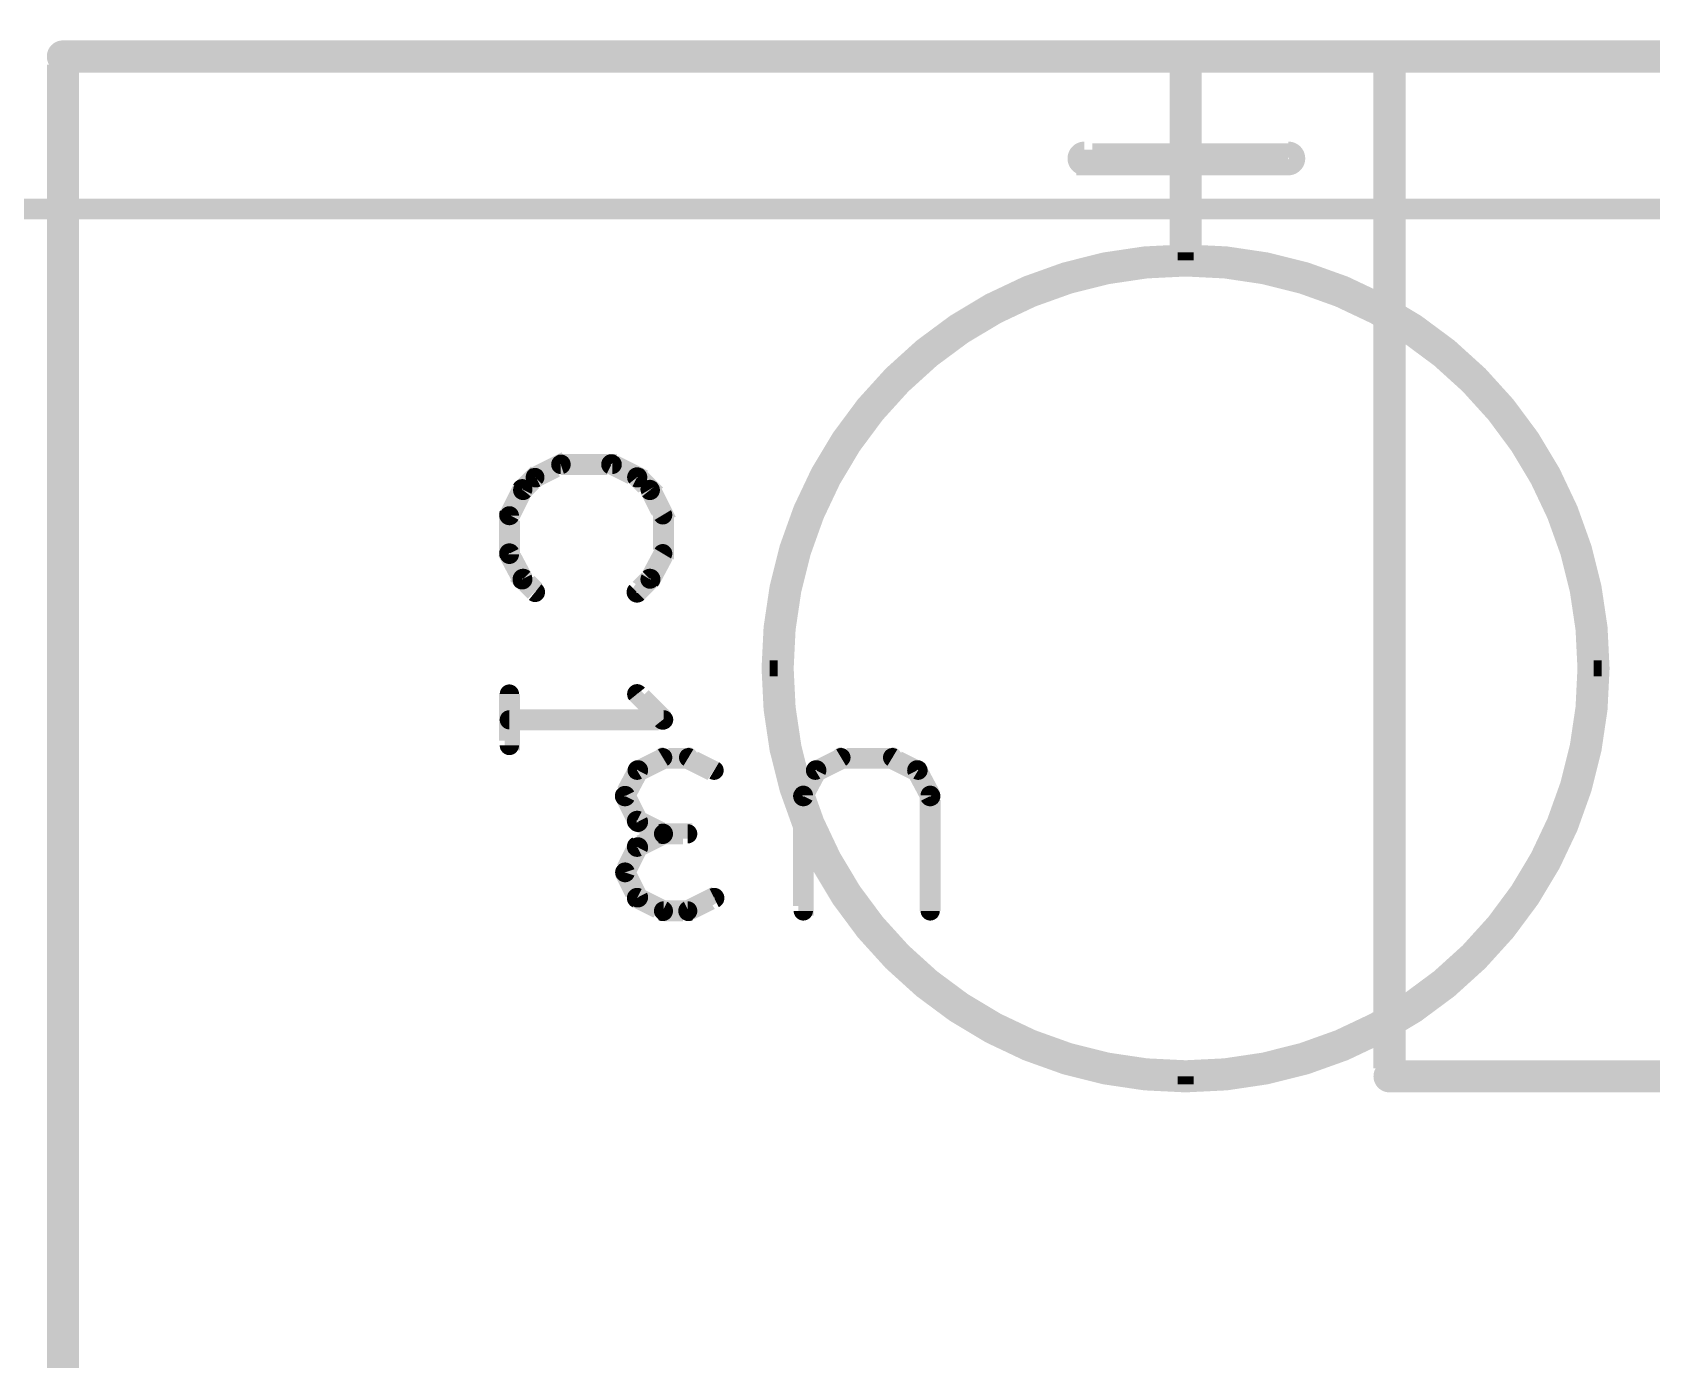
# Model space of a CAD drawing. Extents: x -1.7 to 62.6, y -2.2 to 33.2.
# Drawn here: x 29.65 to 39.73, y 24.91 to 33.17 of the extents above; entities that cross this region are included whole.
import ezdxf

# ---------------------------------------------------------------- set-up
doc = ezdxf.new("R2010")
doc.units = 0
doc.layers.add('_BOARD', color=254, linetype='CONTINUOUS')
doc.layers.add('TOP_SILK', color=1, linetype='CONTINUOUS')

msp = doc.modelspace()

# ---------------------------------------------------------------- linework, layer by layer
at = {"layer": '_BOARD', "color": 3}
msp.add_lwpolyline([(-1.59, -1.59, 0.13, 0.13, 0), (62.55, -1.59, 0, 0, 0), (62.55, -1.59, 0.06, 0.06, 0), (62.55, -1.62, 0.06, 0.06, 1), (62.55, -1.56, 0, 0, 0), (62.52, -1.59, 0.06, 0.06, 1), (62.58, -1.59, 0, 0, 0), (62.55, -1.59, 0, 0, 0), (62.55, -1.59, 0.13, 0.13, 0), (62.55, 32.07, 0, 0, 0), (62.55, 32.07, 0.06, 0.06, 0), (62.58, 32.07, 0.06, 0.06, 1), (62.52, 32.07, 0, 0, 0), (62.55, 32.04, 0.06, 0.06, 1), (62.55, 32.1, 0, 0, 0), (62.55, 32.07, 0, 0, 0), (62.55, 32.07, 0.13, 0.13, 0), (-1.59, 32.07, 0.13, 0.13, 0)], format="xyseb", dxfattribs=at)
at = {"layer": 'TOP_SILK', "color": 2}
for points in [[(29.84, 0, 0.2, 0.2, 0), (29.84, 33.02, 0, 0, 0), (29.84, 33.02, 0.1, 0.1, 0), (29.8, 33.02, 0.1, 0.1, -1), (29.89, 33.02, 0, 0, 0), (29.84, 32.97, 0.1, 0.1, -1), (29.84, 33.07, 0, 0, 0), (29.84, 33.02, 0, 0, 0), (29.84, 33.02, 0.2, 0.2, 0), (55.24, 33.02, 0.2, 0.2, 0)], [(36.88, 33.02, 0.1, 0.1, 1), (36.78, 33.02, 0, 0, 0), (36.83, 33.02, 0, 0, 0), (36.83, 33.02, 0.2, 0.2, 0), (36.83, 31.75, 0.2, 0.2, 0), (36.83, 31.75, 0, 0, 0), (36.83, 31.75, 0.1, 0.1, 0), (36.78, 31.75, 0.1, 0.1, 1), (36.88, 31.75, 0, 0, 0)], [(48.26, 33.02, 0.2, 0.2, 0), (38.1, 33.02, 0, 0, 0), (38.1, 33.02, 0.1, 0.1, 0), (38.1, 33.07, 0.1, 0.1, 1), (38.1, 32.97, 0, 0, 0), (38.15, 33.02, 0.1, 0.1, 1), (38.05, 33.02, 0, 0, 0), (38.1, 33.02, 0, 0, 0), (38.1, 33.02, 0.2, 0.2, 0), (38.1, 26.67, 0, 0, 0), (38.1, 26.67, 0.1, 0.1, 0), (38.05, 26.67, 0.1, 0.1, 1), (38.15, 26.67, 0, 0, 0), (38.1, 26.72, 0.1, 0.1, 1), (38.1, 26.62, 0, 0, 0), (38.1, 26.67, 0, 0, 0), (38.1, 26.67, 0.2, 0.2, 0), (48.26, 26.67, 0, 0, 0)], [(37.47, 32.33, 0.1, 0.1, 1), (37.47, 32.44, 0, 0, 0), (37.47, 32.38, 0, 0, 0), (37.47, 32.38, 0.2, 0.2, 0), (36.2, 32.38, 0.2, 0.2, 0), (36.2, 32.38, 0, 0, 0), (36.2, 32.38, 0.1, 0.1, 0), (36.2, 32.44, 0.1, 0.1, 1), (36.2, 32.33, 0, 0, 0)], [(32.77, 30.43, 0.06, 0.06, 1), (32.8, 30.37, 0, 0, 0), (32.78, 30.4, 0, 0, 0), (32.78, 30.4, 0.13, 0.13, 0), (32.94, 30.48, 0.13, 0.13, 0), (32.94, 30.48, 0, 0, 0), (32.94, 30.48, 0.06, 0.06, 0), (32.95, 30.45, 0.06, 0.06, 1), (32.93, 30.51, 0, 0, 0)], [(32.94, 30.51, 0.06, 0.06, 1), (32.94, 30.45, 0, 0, 0), (32.94, 30.48, 0, 0, 0), (32.94, 30.48, 0.13, 0.13, 0), (33.26, 30.48, 0.13, 0.13, 0), (33.26, 30.48, 0, 0, 0), (33.26, 30.48, 0.06, 0.06, 0), (33.26, 30.45, 0.06, 0.06, 1), (33.26, 30.51, 0, 0, 0)], [(33.27, 30.51, 0.06, 0.06, 1), (33.24, 30.45, 0, 0, 0), (33.26, 30.48, 0, 0, 0), (33.26, 30.48, 0.13, 0.13, 0), (33.42, 30.4, 0.13, 0.13, 0), (33.42, 30.4, 0, 0, 0), (33.42, 30.4, 0.06, 0.06, 0), (33.4, 30.37, 0.06, 0.06, 1), (33.43, 30.43, 0, 0, 0)], [(32.68, 30.34, 0.06, 0.06, 1), (32.73, 30.3, 0, 0, 0), (32.7, 30.32, 0, 0, 0), (32.7, 30.32, 0.13, 0.13, 0), (32.78, 30.4, 0.13, 0.13, 0), (32.78, 30.4, 0, 0, 0), (32.78, 30.4, 0.06, 0.06, 0), (32.8, 30.38, 0.06, 0.06, 1), (32.76, 30.42, 0, 0, 0)], [(33.44, 30.42, 0.06, 0.06, 1), (33.39, 30.38, 0, 0, 0), (33.42, 30.4, 0, 0, 0), (33.42, 30.4, 0.13, 0.13, 0), (33.5, 30.32, 0.13, 0.13, 0), (33.5, 30.32, 0, 0, 0), (33.5, 30.32, 0.06, 0.06, 0), (33.47, 30.3, 0.06, 0.06, 1), (33.52, 30.34, 0, 0, 0)], [(32.59, 30.18, 0.06, 0.06, 1), (32.65, 30.15, 0, 0, 0), (32.62, 30.16, 0, 0, 0), (32.62, 30.16, 0.13, 0.13, 0), (32.7, 30.32, 0.13, 0.13, 0), (32.7, 30.32, 0, 0, 0), (32.7, 30.32, 0.06, 0.06, 0), (32.73, 30.31, 0.06, 0.06, 1), (32.67, 30.34, 0, 0, 0)], [(33.52, 30.34, 0.06, 0.06, 1), (33.47, 30.31, 0, 0, 0), (33.5, 30.32, 0, 0, 0), (33.5, 30.32, 0.13, 0.13, 0), (33.58, 30.16, 0.13, 0.13, 0), (33.58, 30.16, 0, 0, 0), (33.58, 30.16, 0.06, 0.06, 0), (33.55, 30.15, 0.06, 0.06, 1), (33.6, 30.18, 0, 0, 0)], [(32.59, 29.92, 0.06, 0.06, 1), (32.65, 29.92, 0, 0, 0), (32.62, 29.92, 0, 0, 0), (32.62, 29.92, 0.13, 0.13, 0), (32.62, 30.16, 0.13, 0.13, 0), (32.62, 30.16, 0, 0, 0), (32.62, 30.16, 0.06, 0.06, 0), (32.65, 30.16, 0.06, 0.06, 1), (32.59, 30.16, 0, 0, 0)], [(33.61, 30.16, 0.06, 0.06, 1), (33.54, 30.16, 0, 0, 0), (33.58, 30.16, 0, 0, 0), (33.58, 30.16, 0.13, 0.13, 0), (33.58, 29.92, 0.13, 0.13, 0), (33.58, 29.92, 0, 0, 0), (33.58, 29.92, 0.06, 0.06, 0), (33.54, 29.92, 0.06, 0.06, 1), (33.61, 29.92, 0, 0, 0)], [(32.67, 29.75, 0.06, 0.06, 1), (32.73, 29.78, 0, 0, 0), (32.7, 29.77, 0, 0, 0), (32.7, 29.77, 0.13, 0.13, 0), (32.62, 29.92, 0.13, 0.13, 0), (32.62, 29.92, 0, 0, 0), (32.62, 29.92, 0.06, 0.06, 0), (32.65, 29.94, 0.06, 0.06, 1), (32.59, 29.91, 0, 0, 0)], [(33.6, 29.91, 0.06, 0.06, 1), (33.55, 29.94, 0, 0, 0), (33.58, 29.92, 0, 0, 0), (33.58, 29.92, 0.13, 0.13, 0), (33.5, 29.77, 0.13, 0.13, 0), (33.5, 29.77, 0, 0, 0), (33.5, 29.77, 0.06, 0.06, 0), (33.47, 29.78, 0.06, 0.06, 1), (33.52, 29.75, 0, 0, 0)], [(32.76, 29.66, 0.06, 0.06, 1), (32.8, 29.71, 0, 0, 0), (32.78, 29.69, 0, 0, 0), (32.78, 29.69, 0.13, 0.13, 0), (32.7, 29.77, 0.13, 0.13, 0), (32.7, 29.77, 0, 0, 0), (32.7, 29.77, 0.06, 0.06, 0), (32.73, 29.79, 0.06, 0.06, 1), (32.68, 29.74, 0, 0, 0)], [(33.52, 29.74, 0.06, 0.06, 1), (33.47, 29.79, 0, 0, 0), (33.5, 29.77, 0, 0, 0), (33.5, 29.77, 0.13, 0.13, 0), (33.42, 29.69, 0.13, 0.13, 0), (33.42, 29.69, 0, 0, 0), (33.42, 29.69, 0.06, 0.06, 0), (33.39, 29.71, 0.06, 0.06, 1), (33.44, 29.66, 0, 0, 0)], [(32.65, 29.05, 0.06, 0.06, 1), (32.59, 29.05, 0, 0, 0), (32.62, 29.05, 0, 0, 0), (32.62, 29.05, 0.13, 0.13, 0), (32.62, 28.73, 0.13, 0.13, 0), (32.62, 28.73, 0, 0, 0), (32.62, 28.73, 0.06, 0.06, 0), (32.59, 28.73, 0.06, 0.06, 1), (32.65, 28.73, 0, 0, 0)], [(33.55, 28.87, 0.06, 0.06, 1), (33.6, 28.91, 0, 0, 0), (33.58, 28.89, 0, 0, 0), (33.58, 28.89, 0.13, 0.13, 0), (33.42, 29.05, 0.13, 0.13, 0), (33.42, 29.05, 0, 0, 0), (33.42, 29.05, 0.06, 0.06, 0), (33.44, 29.07, 0.06, 0.06, 1), (33.39, 29.03, 0, 0, 0)], [(32.62, 28.92, 0.06, 0.06, 1), (32.62, 28.86, 0, 0, 0), (32.62, 28.89, 0, 0, 0), (32.62, 28.89, 0.13, 0.13, 0), (33.58, 28.89, 0.13, 0.13, 0), (33.58, 28.89, 0, 0, 0), (33.58, 28.89, 0.06, 0.06, 0), (33.58, 28.86, 0.06, 0.06, 1), (33.58, 28.92, 0, 0, 0)], [(33.59, 28.63, 0.06, 0.06, 1), (33.56, 28.68, 0, 0, 0), (33.58, 28.65, 0, 0, 0), (33.58, 28.65, 0.13, 0.13, 0), (33.42, 28.57, 0.13, 0.13, 0), (33.42, 28.57, 0, 0, 0), (33.42, 28.57, 0.06, 0.06, 0), (33.4, 28.6, 0.06, 0.06, 1), (33.43, 28.55, 0, 0, 0)], [(33.73, 28.62, 0.06, 0.06, 1), (33.73, 28.69, 0, 0, 0), (33.73, 28.65, 0, 0, 0), (33.73, 28.65, 0.13, 0.13, 0), (33.58, 28.65, 0.13, 0.13, 0), (33.58, 28.65, 0, 0, 0), (33.58, 28.65, 0.06, 0.06, 0), (33.58, 28.69, 0.06, 0.06, 1), (33.58, 28.62, 0, 0, 0)], [(33.88, 28.55, 0.06, 0.06, 1), (33.91, 28.6, 0, 0, 0), (33.89, 28.57, 0, 0, 0), (33.89, 28.57, 0.13, 0.13, 0), (33.73, 28.65, 0.13, 0.13, 0), (33.73, 28.65, 0, 0, 0), (33.73, 28.65, 0.06, 0.06, 0), (33.75, 28.68, 0.06, 0.06, 1), (33.72, 28.63, 0, 0, 0)], [(34.7, 28.63, 0.06, 0.06, 1), (34.67, 28.68, 0, 0, 0), (34.69, 28.65, 0, 0, 0), (34.69, 28.65, 0.13, 0.13, 0), (34.53, 28.57, 0.13, 0.13, 0), (34.53, 28.57, 0, 0, 0), (34.53, 28.57, 0.06, 0.06, 0), (34.51, 28.6, 0.06, 0.06, 1), (34.54, 28.55, 0, 0, 0)], [(35, 28.62, 0.06, 0.06, 1), (35, 28.69, 0, 0, 0), (35, 28.65, 0, 0, 0), (35, 28.65, 0.13, 0.13, 0), (34.69, 28.65, 0.13, 0.13, 0), (34.69, 28.65, 0, 0, 0), (34.69, 28.65, 0.06, 0.06, 0), (34.69, 28.69, 0.06, 0.06, 1), (34.69, 28.62, 0, 0, 0)], [(35.15, 28.55, 0.06, 0.06, 1), (35.18, 28.6, 0, 0, 0), (35.16, 28.57, 0, 0, 0), (35.16, 28.57, 0.13, 0.13, 0), (35, 28.65, 0.13, 0.13, 0), (35, 28.65, 0, 0, 0), (35, 28.65, 0.06, 0.06, 0), (35.02, 28.68, 0.06, 0.06, 1), (34.99, 28.63, 0, 0, 0)], [(33.45, 28.56, 0.06, 0.06, 1), (33.39, 28.59, 0, 0, 0), (33.42, 28.57, 0, 0, 0), (33.42, 28.57, 0.13, 0.13, 0), (33.34, 28.42, 0.13, 0.13, 0), (33.34, 28.42, 0, 0, 0), (33.34, 28.42, 0.06, 0.06, 0), (33.31, 28.43, 0.06, 0.06, 1), (33.37, 28.4, 0, 0, 0)], [(34.56, 28.56, 0.06, 0.06, 1), (34.5, 28.59, 0, 0, 0), (34.53, 28.57, 0, 0, 0), (34.53, 28.57, 0.13, 0.13, 0), (34.45, 28.42, 0.13, 0.13, 0), (34.45, 28.42, 0, 0, 0), (34.45, 28.42, 0.06, 0.06, 0), (34.42, 28.43, 0.06, 0.06, 1), (34.48, 28.4, 0, 0, 0)], [(35.21, 28.4, 0.06, 0.06, 1), (35.27, 28.43, 0, 0, 0), (35.24, 28.42, 0, 0, 0), (35.24, 28.42, 0.13, 0.13, 0), (35.16, 28.57, 0.13, 0.13, 0), (35.16, 28.57, 0, 0, 0), (35.16, 28.57, 0.06, 0.06, 0), (35.19, 28.59, 0.06, 0.06, 1), (35.13, 28.56, 0, 0, 0)], [(33.37, 28.43, 0.06, 0.06, 1), (33.31, 28.4, 0, 0, 0), (33.34, 28.42, 0, 0, 0), (33.34, 28.42, 0.13, 0.13, 0), (33.42, 28.26, 0.13, 0.13, 0), (33.42, 28.26, 0, 0, 0), (33.42, 28.26, 0.06, 0.06, 0), (33.39, 28.24, 0.06, 0.06, 1), (33.45, 28.27, 0, 0, 0)], [(34.48, 28.42, 0.06, 0.06, 1), (34.42, 28.42, 0, 0, 0), (34.45, 28.42, 0, 0, 0), (34.45, 28.42, 0.13, 0.13, 0), (34.45, 27.7, 0.13, 0.13, 0), (34.45, 27.7, 0, 0, 0), (34.45, 27.7, 0.06, 0.06, 0), (34.42, 27.7, 0.06, 0.06, 1), (34.48, 27.7, 0, 0, 0)], [(35.21, 27.7, 0.06, 0.06, 1), (35.27, 27.7, 0, 0, 0), (35.24, 27.7, 0, 0, 0), (35.24, 27.7, 0.13, 0.13, 0), (35.24, 28.42, 0.13, 0.13, 0), (35.24, 28.42, 0, 0, 0), (35.24, 28.42, 0.06, 0.06, 0), (35.27, 28.42, 0.06, 0.06, 1), (35.21, 28.42, 0, 0, 0)], [(33.43, 28.29, 0.06, 0.06, 1), (33.4, 28.23, 0, 0, 0), (33.42, 28.26, 0, 0, 0), (33.42, 28.26, 0.13, 0.13, 0), (33.58, 28.18, 0.13, 0.13, 0), (33.58, 28.18, 0, 0, 0), (33.58, 28.18, 0.06, 0.06, 0), (33.56, 28.15, 0.06, 0.06, 1), (33.59, 28.21, 0, 0, 0)], [(33.59, 28.15, 0.06, 0.06, 1), (33.56, 28.21, 0, 0, 0), (33.58, 28.18, 0, 0, 0), (33.58, 28.18, 0.13, 0.13, 0), (33.42, 28.1, 0.13, 0.13, 0), (33.42, 28.1, 0, 0, 0), (33.42, 28.1, 0.06, 0.06, 0), (33.4, 28.13, 0.06, 0.06, 1), (33.43, 28.07, 0, 0, 0)], [(33.58, 28.21, 0.06, 0.06, 1), (33.58, 28.15, 0, 0, 0), (33.58, 28.18, 0, 0, 0), (33.58, 28.18, 0.13, 0.13, 0), (33.73, 28.18, 0.13, 0.13, 0), (33.73, 28.18, 0, 0, 0), (33.73, 28.18, 0.06, 0.06, 0), (33.73, 28.15, 0.06, 0.06, 1), (33.73, 28.21, 0, 0, 0)], [(33.45, 28.08, 0.06, 0.06, 1), (33.39, 28.11, 0, 0, 0), (33.42, 28.1, 0, 0, 0), (33.42, 28.1, 0.13, 0.13, 0), (33.34, 27.94, 0.13, 0.13, 0), (33.34, 27.94, 0, 0, 0), (33.34, 27.94, 0.06, 0.06, 0), (33.31, 27.95, 0.06, 0.06, 1), (33.37, 27.93, 0, 0, 0)], [(33.37, 27.95, 0.06, 0.06, 1), (33.31, 27.93, 0, 0, 0), (33.34, 27.94, 0, 0, 0), (33.34, 27.94, 0.13, 0.13, 0), (33.42, 27.78, 0.13, 0.13, 0), (33.42, 27.78, 0, 0, 0), (33.42, 27.78, 0.06, 0.06, 0), (33.39, 27.77, 0.06, 0.06, 1), (33.45, 27.8, 0, 0, 0)], [(33.43, 27.81, 0.06, 0.06, 1), (33.4, 27.75, 0, 0, 0), (33.42, 27.78, 0, 0, 0), (33.42, 27.78, 0.13, 0.13, 0), (33.58, 27.7, 0.13, 0.13, 0), (33.58, 27.7, 0, 0, 0), (33.58, 27.7, 0.06, 0.06, 0), (33.56, 27.67, 0.06, 0.06, 1), (33.59, 27.73, 0, 0, 0)], [(33.72, 27.73, 0.06, 0.06, 1), (33.75, 27.67, 0, 0, 0), (33.73, 27.7, 0, 0, 0), (33.73, 27.7, 0.13, 0.13, 0), (33.89, 27.78, 0.13, 0.13, 0), (33.89, 27.78, 0, 0, 0), (33.89, 27.78, 0.06, 0.06, 0), (33.91, 27.75, 0.06, 0.06, 1), (33.88, 27.81, 0, 0, 0)], [(33.58, 27.73, 0.06, 0.06, 1), (33.58, 27.67, 0, 0, 0), (33.58, 27.7, 0, 0, 0), (33.58, 27.7, 0.13, 0.13, 0), (33.73, 27.7, 0.13, 0.13, 0), (33.73, 27.7, 0, 0, 0), (33.73, 27.7, 0.06, 0.06, 0), (33.73, 27.67, 0.06, 0.06, 1), (33.73, 27.73, 0, 0, 0)]]:
    msp.add_lwpolyline(points, format="xyseb", dxfattribs=at)
msp.add_lwpolyline([(36.83, 31.7, 0.1, 0.1, -1), (36.83, 31.8, 0, 0, 0), (36.83, 31.75, 0, 0, 0), (36.83, 31.75, 0.2, 0.2, -0.414), (39.37, 29.21, 0, 0, 0), (39.37, 29.21, 0.1, 0.1, 0), (39.42, 29.21, 0.1, 0.1, -1), (39.32, 29.21, 0, 0, 0), (39.32, 29.21, 0.1, 0.1, -1), (39.42, 29.21, 0, 0, 0), (39.37, 29.21, 0, 0, 0), (39.37, 29.21, 0.2, 0.2, -0.414), (36.83, 26.67, 0, 0, 0), (36.83, 26.67, 0.1, 0.1, 0), (36.83, 26.62, 0.1, 0.1, -1), (36.83, 26.72, 0, 0, 0), (36.83, 26.72, 0.1, 0.1, -1), (36.83, 26.62, 0, 0, 0), (36.83, 26.67, 0, 0, 0), (36.83, 26.67, 0.2, 0.2, -0.414), (34.29, 29.21, 0, 0, 0), (34.29, 29.21, 0.1, 0.1, 0), (34.24, 29.21, 0.1, 0.1, -1), (34.34, 29.21, 0, 0, 0), (34.34, 29.21, 0.1, 0.1, -1), (34.24, 29.21, 0, 0, 0), (34.29, 29.21, 0, 0, 0), (34.29, 29.21, 0.2, 0.2, -0.414), (36.83, 31.75, 0.2, 0.2, 0), (36.83, 31.75, 0, 0, 0), (36.83, 31.75, 0.1, 0.1, 0), (36.83, 31.8, 0.1, 0.1, -1), (36.83, 31.7, 0, 0, 0)], format="xyseb", close=True, dxfattribs=at)

doc.saveas('drawing.dxf')
